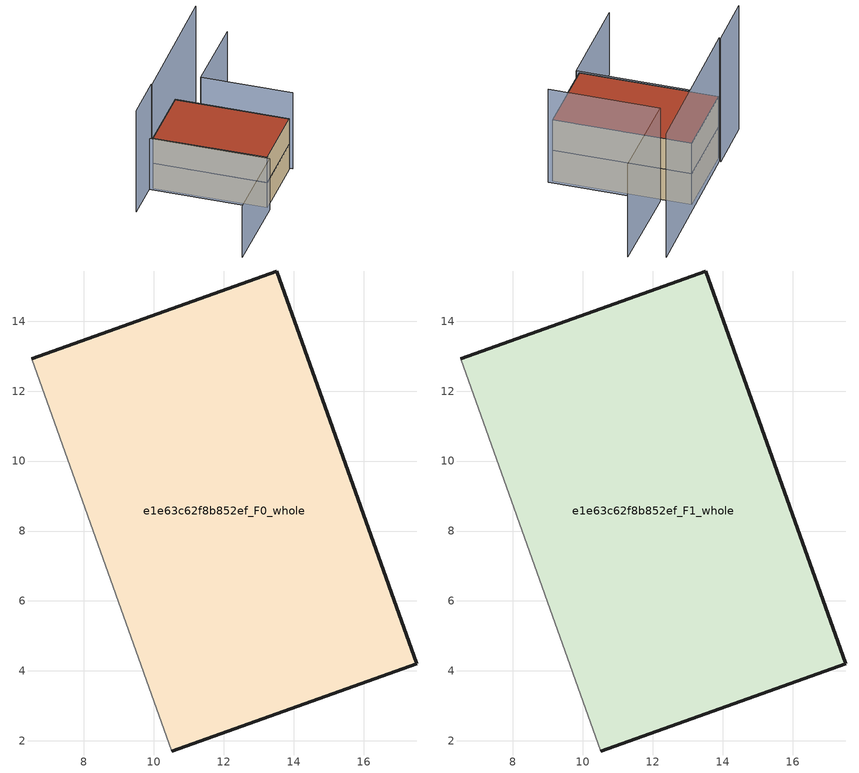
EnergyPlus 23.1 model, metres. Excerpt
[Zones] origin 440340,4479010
e1e63c62f8b852ef_F0_whole
 floor ground (EU_floor_Construction): 17.53,4.21 13.52,15.43 6.51,12.93 10.52,1.71 z0
 wall outside (EU_wall_Construction): 6.51,12.93 13.52,15.43 17.53,4.21 10.52,1.71 z0:3
 wall adiabatic (EU_wall_Construction): 10.52,1.71 6.51,12.93 z0:3
e1e63c62f8b852ef_F1_whole
 floor to e1e63c62f8b852ef_F0_whole (EU_floor_Construction): 17.52,4.21 13.51,15.43 6.51,12.93 10.52,1.71 z3
 wall outside (EU_wall_Construction): 6.51,12.93 13.52,15.43 17.53,4.21 10.52,1.71 z3:6
 wall adiabatic (EU_wall_Construction): 10.52,1.71 6.51,12.93 z3:6
 roof outside (EU_roof_Construction): 13.52,15.43 17.53,4.21 10.52,1.71 6.51,12.93 z6
shading: 6.21,13.2 10.45,1.31 / 10.45,1.31 1.81,-1.77 z0:6; 17.82,4 14.61,13.04 / 14.61,13.04 22.91,16 z0:9; 6.85,13.41 2.08,11.68 / 21.08,18.52 6.9,13.3 z0:12
[Building]
EU S2 Campaign: North Axis=0; Terrain=City; Solar Distribution=FullExterior
[Site:Location]
Madrid: Latitude=40.5; Longitude=-3.5; Time Zone=1; Elevation=609
[SizingPeriod:WeatherFileDays]
AnnualSizingPeriod: Begin Month=1; Begin Day of Month=1; End Month=12; End Day of Month=31; Day of Week for Start Day=Monday; Use Weather File Daylight Saving Period=No; Use Weather File Rain and Snow Indicators=No
[MATERIAL]
EU_InternalMass_Material: Roughness=MediumRough; Thickness=0.1; Conductivity=1; Density=1800; Specific Heat=900; Thermal Absorptance=0.9; Solar Absorptance=0.7; Visible Absorptance=0.7
[MATERIAL:NOMASS] Roughness=MediumRough; Thermal Absorptance=0.9; Solar Absorptance=0.7; Visible Absorptance=0.7
Name | Thermal Resistance
EU_wall_NoMass | 0.459673
EU_roof_NoMass | 0.495815
EU_floor_NoMass | 0.788942
[CONSTRUCTION]
EU_wall_Construction: EU_wall_NoMass
EU_roof_Construction: EU_roof_NoMass
EU_floor_Construction: EU_floor_NoMass
EU_InternalMass_Construction: EU_InternalMass_Material
[ZONE] Type=1; Multiplier=1; Ceiling Height=autocalculate; Floor Area=autocalculate; Part of Total Floor Area=Yes
Name | Volume
e1e63c62f8b852ef_F0_whole | 265.945
e1e63c62f8b852ef_F1_whole | 265.946
[INTERNALMASS] Construction=EU_InternalMass_Construction; Surface Area=88.6486
Name | Zone or ZoneList
e1e63c62f8b852ef_F0_whole_EU_InternalMass | e1e63c62f8b852ef_F0_whole
e1e63c62f8b852ef_F1_whole_EU_InternalMass | e1e63c62f8b852ef_F1_whole
[OTHEREQUIPMENT] Fuel Type=Electricity; Design Level Calculation Method=Watts/Area; Power per Zone Floor Area=1; Fraction Latent=0; Fraction Radiant=0; Fraction Lost=0; Carbon Dioxide Generation Rate=0; EndUse Subcategory=EU_Step8_InternalGains
Name | Zone or ZoneList or Space or SpaceList | Schedule
EU_Step8_InternalGain_e1e63c62f8b852ef_F0_whole_f000 | e1e63c62f8b852ef_F0_whole | EU_Step8_GainSchedule_e1e63c62f8b852ef_F0_whole_f000
EU_Step8_InternalGain_e1e63c62f8b852ef_F1_whole_f000 | e1e63c62f8b852ef_F1_whole | EU_Step8_GainSchedule_e1e63c62f8b852ef_F1_whole_f000
[ZONEVENTILATION:DESIGNFLOWRATE] Schedule=EU_AlwaysOn; Design Flow Rate Calculation Method=AirChanges/Hour; Air Changes per Hour=0.719161; Ventilation Type=Natural; Fan Pressure Rise=0; Fan Total Efficiency=1; Constant Term Coefficient=1; Temperature Term Coefficient=0; Velocity Term Coefficient=0; Velocity Squared Term Coefficient=0; Minimum Indoor Temperature=-100; Maximum Indoor Temperature=100; Delta Temperature=-100; Minimum Outdoor Temperature=-100; Maximum Outdoor Temperature=100; Maximum Wind Speed=40
Name | Zone or ZoneList or Space or SpaceList
EU_ConstantAir_e1e63c62f8b852ef_F0_whole | e1e63c62f8b852ef_F0_whole
EU_ConstantAir_e1e63c62f8b852ef_F1_whole | e1e63c62f8b852ef_F1_whole
[HVACTEMPLATE:THERMOSTAT] Constant Heating Setpoint=20; Constant Cooling Setpoint=50
EU_HeatOnly_e1e63c62f8b852ef_F0_whole; EU_HeatOnly_e1e63c62f8b852ef_F1_whole
[HVACTEMPLATE:ZONE:IDEALLOADSAIRSYSTEM] System Availability Schedule=EU_AlwaysOn; Maximum Heating Supply Air Temperature=50; Minimum Cooling Supply Air Temperature=13; Maximum Heating Supply Air Humidity Ratio=0.0156; Minimum Cooling Supply Air Humidity Ratio=0.0077; Heating Limit=NoLimit; Cooling Limit=NoLimit; Heating Availability Schedule=EU_AlwaysOn; Cooling Availability Schedule=EU_CoolingOff; Dehumidification Control Type=ConstantSensibleHeatRatio; Cooling Sensible Heat Ratio=0.7; Dehumidification Setpoint=60; Humidification Control Type=None; Humidification Setpoint=30; Outdoor Air Method=None; Outdoor Air Flow Rate per Person=0.00944; Outdoor Air Flow Rate per Zone Floor Area=0; Outdoor Air Flow Rate per Zone=0; Demand Controlled Ventilation Type=None; Outdoor Air Economizer Type=NoEconomizer; Heat Recovery Type=None; Sensible Heat Recovery Effectiveness=0.7; Latent Heat Recovery Effectiveness=0.65
Name | Template Thermostat
e1e63c62f8b852ef_F0_whole | EU_HeatOnly_e1e63c62f8b852ef_F0_whole
e1e63c62f8b852ef_F1_whole | EU_HeatOnly_e1e63c62f8b852ef_F1_whole
[SIZING:ZONE] Zone Cooling Design Supply Air Temperature Input Method=SupplyAirTemperature; Zone Cooling Design Supply Air Temperature=13; Zone Heating Design Supply Air Temperature Input Method=SupplyAirTemperature; Zone Heating Design Supply Air Temperature=50; Zone Cooling Design Supply Air Humidity Ratio=0.008; Zone Heating Design Supply Air Humidity Ratio=0.008; Cooling Design Air Flow Method=DesignDay; Cooling Design Air Flow Rate=0; Cooling Minimum Air Flow per Zone Floor Area=0.000762; Cooling Minimum Air Flow=0; Cooling Minimum Air Flow Fraction=0.2; Heating Design Air Flow Method=DesignDay; Heating Design Air Flow Rate=0; Heating Maximum Air Flow per Zone Floor Area=0.002032; Heating Maximum Air Flow=0.141576; Heating Maximum Air Flow Fraction=0.3; Account for Dedicated Outdoor Air System=No; Dedicated Outdoor Air System Control Strategy=NeutralSupplyAir; Dedicated Outdoor Air Low Setpoint Temperature for Design=autosize; Dedicated Outdoor Air High Setpoint Temperature for Design=autosize; Zone Load Sizing Method=Sensible Load Only No Latent Load; Zone Latent Cooling Design Supply Air Humidity Ratio Input Method=HumidityRatioDifference; Zone Cooling Design Supply Air Humidity Ratio Difference=0.005; Zone Latent Heating Design Supply Air Humidity Ratio Input Method=HumidityRatioDifference; Zone Humidification Design Supply Air Humidity Ratio Difference=0.005
e1e63c62f8b852ef_F0_whole; e1e63c62f8b852ef_F1_whole
[SCHEDULE:CONSTANT]
Name | Hourly Value
EU_AlwaysOn | 1
EU_CoolingOff | 0
[SCHEDULE:FILE] Column Number=1; Rows to Skip at Top=0; Number of Hours of Data=8760; Column Separator=Comma; Interpolate to Timestep=No; Minutes per Item=60; Adjust Schedule for Daylight Savings=Yes
Name | File
EU_Step8_GainSchedule_e1e63c62f8b852ef_F0_whole_f000 | ../../schedules/e1e63c62f8b852ef/e1e63c62f8b852ef_F0_whole_f000_gain.csv
EU_Step8_GainSchedule_e1e63c62f8b852ef_F1_whole_f000 | ../../schedules/e1e63c62f8b852ef/e1e63c62f8b852ef_F1_whole_f000_gain.csv
